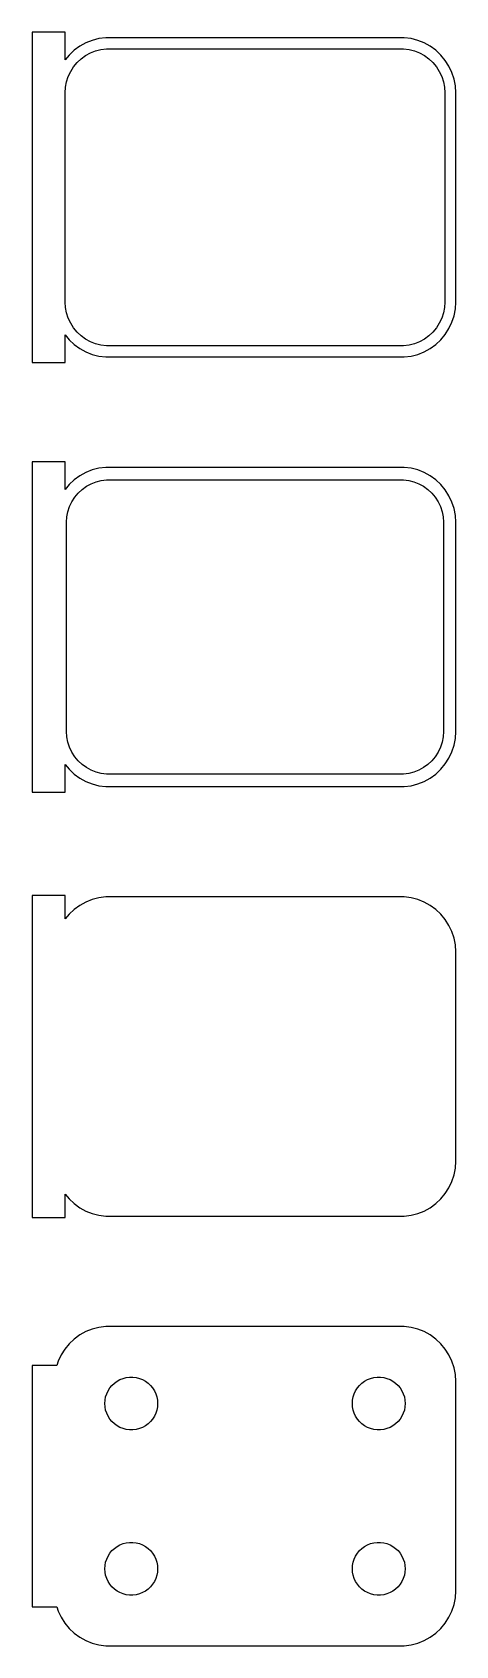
# Model space of a CAD drawing. Header units: metres. Extents: x -20 to 18, y 103 to 249.
import ezdxf

# ---------------------------------------------------------------- set-up
doc = ezdxf.new("R2010")
doc.units = ezdxf.units.M

msp = doc.modelspace()

# ---------------------------------------------------------------- linework, layer by layer
for p, q in [((-17.25, 248.99), (-20.25, 248.99)), ((-20.25, 248.99), (-20.25, 219.01)), ((-17.25, 246.493), (-17.25, 248.99)), ((-15.9291, 247.722), (-16.4371, 247.353)), ((-15.3789, 248.024), (-15.9291, 247.722)), ((-14.7951, 248.255), (-15.3789, 248.024)), ((-14.1869, 248.411), (-14.7951, 248.255)), ((-13.5639, 248.49), (-14.1869, 248.411)), ((13.5639, 248.49), (-13.5639, 248.49)), ((14.1869, 248.411), (13.5639, 248.49)), ((14.7951, 248.255), (14.1869, 248.411)), ((15.3789, 248.024), (14.7951, 248.255)), ((15.9291, 247.722), (15.3789, 248.024)), ((16.4371, 247.353), (15.9291, 247.722)), ((-16.8948, 246.923), (-17.25, 246.493)), ((-16.4371, 247.353), (-16.8948, 246.923)), ((-16.4861, 245.851), (-16.1659, 246.238)), ((-16.1659, 246.238), (-15.7997, 246.582)), ((-15.7997, 246.582), (-15.3933, 246.877)), ((-15.3933, 246.877), (-14.9531, 247.119)), ((-14.9531, 247.119), (-14.4861, 247.304)), ((-14.4861, 247.304), (-13.9995, 247.429)), ((-13.9995, 247.429), (-13.5012, 247.492)), ((-13.5012, 247.492), (13.5012, 247.492)), ((13.5012, 247.492), (13.9995, 247.429)), ((13.9995, 247.429), (14.4861, 247.304)), ((14.4861, 247.304), (14.9531, 247.119)), ((14.9531, 247.119), (15.3933, 246.877)), ((15.3933, 246.877), (15.7997, 246.582)), ((15.7997, 246.582), (16.1659, 246.238)), ((16.1659, 246.238), (16.4861, 245.851)), ((16.8948, 246.923), (16.4371, 247.353)), ((17.2951, 246.439), (16.8948, 246.923)), ((17.6315, 245.909), (17.2951, 246.439)), ((-17.1243, 244.495), (-16.9691, 244.972)), ((-16.9691, 244.972), (-16.7552, 245.427)), ((-16.7552, 245.427), (-16.4861, 245.851)), ((16.4861, 245.851), (16.7552, 245.427)), ((16.7552, 245.427), (16.9691, 244.972)), ((16.9691, 244.972), (17.1243, 244.495)), ((17.8989, 245.341), (17.6315, 245.909)), ((18.0929, 244.743), (17.8989, 245.341)), ((18.2106, 244.127), (18.0929, 244.743)), ((-17.25, 243.5), (-17.2184, 244.001)), ((-17.25, 224.5), (-17.25, 243.5)), ((-17.2184, 244.001), (-17.1243, 244.495)), ((17.1243, 244.495), (17.2184, 244.001)), ((17.2184, 244.001), (17.25, 243.5)), ((17.25, 243.5), (17.25, 224.5)), ((18.25, 243.5), (18.2106, 244.127)), ((18.25, 224.5), (18.25, 243.5)), ((-17.2184, 223.999), (-17.25, 224.5)), ((17.25, 224.5), (17.2184, 223.999)), ((18.2106, 223.873), (18.25, 224.5)), ((-17.1243, 223.505), (-17.2184, 223.999)), ((-16.9691, 223.028), (-17.1243, 223.505)), ((-16.7552, 222.573), (-16.9691, 223.028)), ((16.9691, 223.028), (16.7552, 222.573)), ((17.1243, 223.505), (16.9691, 223.028)), ((17.2184, 223.999), (17.1243, 223.505)), ((17.6315, 222.091), (17.8989, 222.659)), ((17.8989, 222.659), (18.0929, 223.257)), ((18.0929, 223.257), (18.2106, 223.873)), ((-17.25, 221.507), (-16.8948, 221.077)), ((-17.25, 219.01), (-17.25, 221.507)), ((-16.4861, 222.149), (-16.7552, 222.573)), ((-16.1659, 221.762), (-16.4861, 222.149)), ((-15.7997, 221.418), (-16.1659, 221.762)), ((-15.3933, 221.123), (-15.7997, 221.418)), ((15.7997, 221.418), (15.3933, 221.123)), ((16.1659, 221.762), (15.7997, 221.418)), ((16.4861, 222.149), (16.1659, 221.762)), ((16.7552, 222.573), (16.4861, 222.149)), ((16.8948, 221.077), (17.2951, 221.561)), ((17.2951, 221.561), (17.6315, 222.091)), ((-16.8948, 221.077), (-16.4371, 220.647)), ((-16.4371, 220.647), (-15.9291, 220.278)), ((-15.9291, 220.278), (-15.3789, 219.976)), ((-14.9531, 220.881), (-15.3933, 221.123)), ((-15.3789, 219.976), (-14.7951, 219.745)), ((-14.4861, 220.696), (-14.9531, 220.881)), ((-14.7951, 219.745), (-14.1869, 219.589)), ((-13.9995, 220.571), (-14.4861, 220.696)), ((-13.5012, 220.508), (-13.9995, 220.571)), ((13.5012, 220.508), (-13.5012, 220.508)), ((13.9995, 220.571), (13.5012, 220.508)), ((14.4861, 220.696), (13.9995, 220.571)), ((14.1869, 219.589), (14.7951, 219.745)), ((14.9531, 220.881), (14.4861, 220.696)), ((14.7951, 219.745), (15.3789, 219.976)), ((15.3933, 221.123), (14.9531, 220.881)), ((15.3789, 219.976), (15.9291, 220.278)), ((15.9291, 220.278), (16.4371, 220.647)), ((16.4371, 220.647), (16.8948, 221.077)), ((-20.25, 219.01), (-17.25, 219.01)), ((-14.1869, 219.589), (-13.5639, 219.51)), ((-13.5639, 219.51), (13.5639, 219.51)), ((13.5639, 219.51), (14.1869, 219.589)), ((-17.25, 209.99), (-20.25, 209.99)), ((-20.25, 209.99), (-20.25, 180.01)), ((-17.25, 207.493), (-17.25, 209.99)), ((-13.5639, 209.49), (-14.1869, 209.411)), ((13.5639, 209.49), (-13.5639, 209.49)), ((14.1869, 209.411), (13.5639, 209.49)), ((-16.4371, 208.353), (-16.8948, 207.923)), ((-15.9291, 208.722), (-16.4371, 208.353)), ((-15.3789, 209.024), (-15.9291, 208.722)), ((-14.7951, 209.255), (-15.3789, 209.024)), ((-15.3251, 207.77), (-14.8989, 208.004)), ((-14.8989, 208.004), (-14.4467, 208.183)), ((-14.1869, 209.411), (-14.7951, 209.255)), ((-14.4467, 208.183), (-13.9756, 208.304)), ((-13.9756, 208.304), (-13.4932, 208.365)), ((-13.4932, 208.365), (13.4932, 208.365)), ((13.4932, 208.365), (13.9756, 208.304)), ((13.9756, 208.304), (14.4467, 208.183)), ((14.7951, 209.255), (14.1869, 209.411)), ((14.4467, 208.183), (14.8989, 208.004)), ((15.3789, 209.024), (14.7951, 209.255)), ((14.8989, 208.004), (15.3251, 207.77)), ((15.9291, 208.722), (15.3789, 209.024)), ((16.4371, 208.353), (15.9291, 208.722)), ((16.8948, 207.923), (16.4371, 208.353)), ((-16.8948, 207.923), (-17.25, 207.493)), ((-16.6436, 206.366), (-16.383, 206.776)), ((-16.383, 206.776), (-16.073, 207.151)), ((-16.073, 207.151), (-15.7185, 207.484)), ((-15.7185, 207.484), (-15.3251, 207.77)), ((15.3251, 207.77), (15.7185, 207.484)), ((15.7185, 207.484), (16.073, 207.151)), ((16.073, 207.151), (16.383, 206.776)), ((16.383, 206.776), (16.6436, 206.366)), ((17.2951, 207.439), (16.8948, 207.923)), ((17.6315, 206.909), (17.2951, 207.439)), ((17.8989, 206.341), (17.6315, 206.909)), ((-17.0921, 204.985), (-17.001, 205.463)), ((-17.001, 205.463), (-16.8507, 205.926)), ((-16.8507, 205.926), (-16.6436, 206.366)), ((16.6436, 206.366), (16.8507, 205.926)), ((16.8507, 205.926), (17.001, 205.463)), ((17.001, 205.463), (17.0921, 204.985)), ((18.0929, 205.743), (17.8989, 206.341)), ((18.2106, 205.127), (18.0929, 205.743)), ((18.25, 204.5), (18.2106, 205.127)), ((-17.1226, 204.5), (-17.0921, 204.985)), ((-17.1226, 185.5), (-17.1226, 204.5)), ((17.0921, 204.985), (17.1226, 204.5)), ((17.1226, 204.5), (17.1226, 185.5)), ((18.25, 185.5), (18.25, 204.5)), ((-17.0921, 185.015), (-17.1226, 185.5)), ((-17.001, 184.537), (-17.0921, 185.015)), ((17.0921, 185.015), (17.001, 184.537)), ((17.1226, 185.5), (17.0921, 185.015)), ((18.0929, 184.257), (18.2106, 184.873)), ((18.2106, 184.873), (18.25, 185.5)), ((-16.8507, 184.074), (-17.001, 184.537)), ((-16.6436, 183.634), (-16.8507, 184.074)), ((-16.383, 183.224), (-16.6436, 183.634)), ((-16.073, 182.849), (-16.383, 183.224)), ((16.383, 183.224), (16.073, 182.849)), ((16.6436, 183.634), (16.383, 183.224)), ((16.8507, 184.074), (16.6436, 183.634)), ((17.001, 184.537), (16.8507, 184.074)), ((17.6315, 183.091), (17.8989, 183.659)), ((17.8989, 183.659), (18.0929, 184.257)), ((-17.25, 182.507), (-16.8948, 182.077)), ((-17.25, 180.01), (-17.25, 182.507)), ((-16.8948, 182.077), (-16.4371, 181.647)), ((-16.4371, 181.647), (-15.9291, 181.278)), ((-15.7185, 182.516), (-16.073, 182.849)), ((-15.3251, 182.23), (-15.7185, 182.516)), ((-14.8989, 181.996), (-15.3251, 182.23)), ((-14.4467, 181.817), (-14.8989, 181.996)), ((-13.9756, 181.696), (-14.4467, 181.817)), ((-13.4932, 181.635), (-13.9756, 181.696)), ((13.9756, 181.696), (13.4932, 181.635)), ((14.4467, 181.817), (13.9756, 181.696)), ((14.8989, 181.996), (14.4467, 181.817)), ((15.3251, 182.23), (14.8989, 181.996)), ((15.7185, 182.516), (15.3251, 182.23)), ((16.073, 182.849), (15.7185, 182.516)), ((15.9291, 181.278), (16.4371, 181.647)), ((16.4371, 181.647), (16.8948, 182.077)), ((16.8948, 182.077), (17.2951, 182.561)), ((17.2951, 182.561), (17.6315, 183.091)), ((-15.9291, 181.278), (-15.3789, 180.976)), ((-15.3789, 180.976), (-14.7951, 180.745)), ((-14.7951, 180.745), (-14.1869, 180.589)), ((-14.1869, 180.589), (-13.5639, 180.51)), ((-13.5639, 180.51), (13.5639, 180.51)), ((13.4932, 181.635), (-13.4932, 181.635)), ((13.5639, 180.51), (14.1869, 180.589)), ((14.1869, 180.589), (14.7951, 180.745)), ((14.7951, 180.745), (15.3789, 180.976)), ((15.3789, 180.976), (15.9291, 181.278)), ((-20.25, 180.01), (-17.25, 180.01)), ((-17.25, 170.615), (-20.25, 170.615)), ((-20.25, 170.615), (-20.25, 141.385)), ((-17.25, 168.493), (-17.25, 170.615)), ((-15.3789, 170.024), (-15.9291, 169.722)), ((-14.7951, 170.255), (-15.3789, 170.024)), ((-14.1869, 170.411), (-14.7951, 170.255)), ((-13.5639, 170.49), (-14.1869, 170.411)), ((13.5639, 170.49), (-13.5639, 170.49)), ((14.1869, 170.411), (13.5639, 170.49)), ((14.7951, 170.255), (14.1869, 170.411)), ((15.3789, 170.024), (14.7951, 170.255)), ((15.9291, 169.722), (15.3789, 170.024)), ((-16.8948, 168.923), (-17.25, 168.493)), ((-16.4371, 169.353), (-16.8948, 168.923)), ((-15.9291, 169.722), (-16.4371, 169.353)), ((16.4371, 169.353), (15.9291, 169.722)), ((16.8948, 168.923), (16.4371, 169.353)), ((17.2951, 168.439), (16.8948, 168.923)), ((17.6315, 167.909), (17.2951, 168.439)), ((17.8989, 167.341), (17.6315, 167.909)), ((18.0929, 166.743), (17.8989, 167.341)), ((18.2106, 166.127), (18.0929, 166.743)), ((18.25, 165.5), (18.2106, 166.127)), ((18.25, 146.5), (18.25, 165.5)), ((18.2106, 145.873), (18.25, 146.5)), ((17.8989, 144.659), (18.0929, 145.257)), ((18.0929, 145.257), (18.2106, 145.873)), ((16.8948, 143.077), (17.2951, 143.561)), ((17.2951, 143.561), (17.6315, 144.091)), ((17.6315, 144.091), (17.8989, 144.659)), ((-17.25, 143.507), (-16.8948, 143.077)), ((-17.25, 141.385), (-17.25, 143.507)), ((-16.8948, 143.077), (-16.4371, 142.647)), ((-16.4371, 142.647), (-15.9291, 142.278)), ((-15.9291, 142.278), (-15.3789, 141.976)), ((15.3789, 141.976), (15.9291, 142.278)), ((15.9291, 142.278), (16.4371, 142.647)), ((16.4371, 142.647), (16.8948, 143.077)), ((-20.25, 141.385), (-17.25, 141.385)), ((-15.3789, 141.976), (-14.7951, 141.745)), ((-14.7951, 141.745), (-14.1869, 141.589)), ((-14.1869, 141.589), (-13.5639, 141.51)), ((-13.5639, 141.51), (13.5639, 141.51)), ((13.5639, 141.51), (14.1869, 141.589)), ((14.1869, 141.589), (14.7951, 141.745)), ((14.7951, 141.745), (15.3789, 141.976)), ((-15.9291, 130.722), (-16.4371, 130.353)), ((-15.3789, 131.024), (-15.9291, 130.722)), ((-14.7951, 131.255), (-15.3789, 131.024)), ((-14.1869, 131.411), (-14.7951, 131.255)), ((-13.5639, 131.49), (-14.1869, 131.411)), ((13.5639, 131.49), (-13.5639, 131.49)), ((14.1869, 131.411), (13.5639, 131.49)), ((14.7951, 131.255), (14.1869, 131.411)), ((15.3789, 131.024), (14.7951, 131.255)), ((15.9291, 130.722), (15.3789, 131.024)), ((16.4371, 130.353), (15.9291, 130.722)), ((-17.6315, 128.909), (-17.8989, 128.341)), ((-17.2951, 129.439), (-17.6315, 128.909)), ((-16.8948, 129.923), (-17.2951, 129.439)), ((-16.4371, 130.353), (-16.8948, 129.923)), ((16.8948, 129.923), (16.4371, 130.353)), ((17.2951, 129.439), (16.8948, 129.923)), ((17.6315, 128.909), (17.2951, 129.439)), ((17.8989, 128.341), (17.6315, 128.909)), ((-18.0277, 127.944), (-20.25, 127.944)), ((-20.25, 127.944), (-20.25, 106.056)), ((-17.8989, 128.341), (-18.0277, 127.944)), ((18.0929, 127.743), (17.8989, 128.341)), ((18.2106, 127.127), (18.0929, 127.743)), ((-13.1916, 125.911), (-12.9995, 126.143)), ((-12.9995, 126.143), (-12.7798, 126.349)), ((-12.7798, 126.349), (-12.536, 126.526)), ((-12.536, 126.526), (-12.2719, 126.672)), ((-12.2719, 126.672), (-11.9916, 126.783)), ((-11.9916, 126.783), (-11.6997, 126.857)), ((-11.6997, 126.857), (-11.4007, 126.895)), ((-11.4007, 126.895), (-11.0993, 126.895)), ((-11.0993, 126.895), (-10.8003, 126.857)), ((-10.8003, 126.857), (-10.5083, 126.783)), ((-10.5083, 126.783), (-10.2281, 126.672)), ((-10.2281, 126.672), (-9.964, 126.526)), ((-9.964, 126.526), (-9.72017, 126.349)), ((-9.72017, 126.349), (-9.50047, 126.143)), ((-9.50047, 126.143), (-9.30835, 125.911)), ((9.30835, 125.911), (9.50047, 126.143)), ((9.50047, 126.143), (9.72017, 126.349)), ((9.72017, 126.349), (9.964, 126.526)), ((9.964, 126.526), (10.2281, 126.672)), ((10.2281, 126.672), (10.5083, 126.783)), ((10.5083, 126.783), (10.8003, 126.857)), ((10.8003, 126.857), (11.0993, 126.895)), ((11.0993, 126.895), (11.4007, 126.895)), ((11.4007, 126.895), (11.6997, 126.857)), ((11.6997, 126.857), (11.9916, 126.783)), ((11.9916, 126.783), (12.2719, 126.672)), ((12.2719, 126.672), (12.536, 126.526)), ((12.536, 126.526), (12.7798, 126.349)), ((12.7798, 126.349), (12.9995, 126.143)), ((12.9995, 126.143), (13.1916, 125.911)), ((18.25, 126.5), (18.2106, 127.127)), ((18.25, 107.5), (18.25, 126.5)), ((-13.65, 124.5), (-13.6311, 124.801)), ((-13.6311, 124.801), (-13.5746, 125.097)), ((-13.5746, 125.097), (-13.4815, 125.383)), ((-13.4815, 125.383), (-13.3531, 125.656)), ((-13.3531, 125.656), (-13.1916, 125.911)), ((-9.30835, 125.911), (-9.14685, 125.656)), ((-9.14685, 125.656), (-9.01852, 125.383)), ((-9.01852, 125.383), (-8.9254, 125.097)), ((-8.9254, 125.097), (-8.86891, 124.801)), ((-8.86891, 124.801), (-8.84999, 124.5)), ((8.84999, 124.5), (8.86891, 124.801)), ((8.86891, 124.801), (8.9254, 125.097)), ((8.9254, 125.097), (9.01852, 125.383)), ((9.01852, 125.383), (9.14685, 125.656)), ((9.14685, 125.656), (9.30835, 125.911)), ((13.1916, 125.911), (13.3531, 125.656)), ((13.3531, 125.656), (13.4815, 125.383)), ((13.4815, 125.383), (13.5746, 125.097)), ((13.5746, 125.097), (13.6311, 124.801)), ((13.6311, 124.801), (13.65, 124.5)), ((-13.6311, 124.199), (-13.65, 124.5)), ((-13.5746, 123.903), (-13.6311, 124.199)), ((-13.4815, 123.617), (-13.5746, 123.903)), ((-13.3531, 123.344), (-13.4815, 123.617)), ((-13.1916, 123.089), (-13.3531, 123.344)), ((-12.9995, 122.857), (-13.1916, 123.089)), ((-9.30835, 123.089), (-9.50047, 122.857)), ((-9.14685, 123.344), (-9.30835, 123.089)), ((-9.01852, 123.617), (-9.14685, 123.344)), ((-8.9254, 123.903), (-9.01852, 123.617)), ((-8.86891, 124.199), (-8.9254, 123.903)), ((-8.84999, 124.5), (-8.86891, 124.199)), ((8.86891, 124.199), (8.84999, 124.5)), ((8.9254, 123.903), (8.86891, 124.199)), ((9.01852, 123.617), (8.9254, 123.903)), ((9.14685, 123.344), (9.01852, 123.617)), ((9.30835, 123.089), (9.14685, 123.344)), ((9.50047, 122.857), (9.30835, 123.089)), ((13.1916, 123.089), (12.9995, 122.857)), ((13.3531, 123.344), (13.1916, 123.089)), ((13.4815, 123.617), (13.3531, 123.344)), ((13.5746, 123.903), (13.4815, 123.617)), ((13.6311, 124.199), (13.5746, 123.903)), ((13.65, 124.5), (13.6311, 124.199)), ((-12.7798, 122.651), (-12.9995, 122.857)), ((-12.536, 122.474), (-12.7798, 122.651)), ((-12.2719, 122.328), (-12.536, 122.474)), ((-11.9916, 122.217), (-12.2719, 122.328)), ((-11.6997, 122.143), (-11.9916, 122.217)), ((-11.4007, 122.105), (-11.6997, 122.143)), ((-11.0993, 122.105), (-11.4007, 122.105)), ((-10.8003, 122.143), (-11.0993, 122.105)), ((-10.5083, 122.217), (-10.8003, 122.143)), ((-10.2281, 122.328), (-10.5083, 122.217)), ((-9.964, 122.474), (-10.2281, 122.328)), ((-9.72017, 122.651), (-9.964, 122.474)), ((-9.50047, 122.857), (-9.72017, 122.651)), ((9.72017, 122.651), (9.50047, 122.857)), ((9.964, 122.474), (9.72017, 122.651)), ((10.2281, 122.328), (9.964, 122.474)), ((10.5083, 122.217), (10.2281, 122.328)), ((10.8003, 122.143), (10.5083, 122.217)), ((11.0993, 122.105), (10.8003, 122.143)), ((11.4007, 122.105), (11.0993, 122.105)), ((11.6997, 122.143), (11.4007, 122.105)), ((11.9916, 122.217), (11.6997, 122.143)), ((12.2719, 122.328), (11.9916, 122.217)), ((12.536, 122.474), (12.2719, 122.328)), ((12.7798, 122.651), (12.536, 122.474)), ((12.9995, 122.857), (12.7798, 122.651)), ((-12.9995, 111.143), (-12.7798, 111.349)), ((-12.7798, 111.349), (-12.536, 111.526)), ((-12.536, 111.526), (-12.2719, 111.672)), ((-12.2719, 111.672), (-11.9916, 111.783)), ((-11.9916, 111.783), (-11.6997, 111.857)), ((-11.6997, 111.857), (-11.4007, 111.895)), ((-11.4007, 111.895), (-11.0993, 111.895)), ((-11.0993, 111.895), (-10.8003, 111.857)), ((-10.8003, 111.857), (-10.5083, 111.783)), ((-10.5083, 111.783), (-10.2281, 111.672)), ((-10.2281, 111.672), (-9.964, 111.526)), ((-9.964, 111.526), (-9.72017, 111.349)), ((-9.72017, 111.349), (-9.50047, 111.143)), ((9.50047, 111.143), (9.72017, 111.349)), ((9.72017, 111.349), (9.964, 111.526)), ((9.964, 111.526), (10.2281, 111.672)), ((10.2281, 111.672), (10.5083, 111.783)), ((10.5083, 111.783), (10.8003, 111.857)), ((10.8003, 111.857), (11.0993, 111.895)), ((11.0993, 111.895), (11.4007, 111.895)), ((11.4007, 111.895), (11.6997, 111.857)), ((11.6997, 111.857), (11.9916, 111.783)), ((11.9916, 111.783), (12.2719, 111.672)), ((12.2719, 111.672), (12.536, 111.526)), ((12.536, 111.526), (12.7798, 111.349)), ((12.7798, 111.349), (12.9995, 111.143)), ((-13.6311, 109.801), (-13.5746, 110.097)), ((-13.5746, 110.097), (-13.4815, 110.383)), ((-13.4815, 110.383), (-13.3531, 110.656)), ((-13.3531, 110.656), (-13.1916, 110.911)), ((-13.1916, 110.911), (-12.9995, 111.143)), ((-9.50047, 111.143), (-9.30835, 110.911)), ((-9.30835, 110.911), (-9.14685, 110.656)), ((-9.14685, 110.656), (-9.01852, 110.383)), ((-9.01852, 110.383), (-8.9254, 110.097)), ((-8.9254, 110.097), (-8.86891, 109.801)), ((8.86891, 109.801), (8.9254, 110.097)), ((8.9254, 110.097), (9.01852, 110.383)), ((9.01852, 110.383), (9.14685, 110.656)), ((9.14685, 110.656), (9.30835, 110.911)), ((9.30835, 110.911), (9.50047, 111.143)), ((12.9995, 111.143), (13.1916, 110.911)), ((13.1916, 110.911), (13.3531, 110.656)), ((13.3531, 110.656), (13.4815, 110.383)), ((13.4815, 110.383), (13.5746, 110.097)), ((13.5746, 110.097), (13.6311, 109.801)), ((-13.65, 109.5), (-13.6311, 109.801)), ((-13.6311, 109.199), (-13.65, 109.5)), ((-13.5746, 108.903), (-13.6311, 109.199)), ((-13.4815, 108.617), (-13.5746, 108.903)), ((-13.3531, 108.344), (-13.4815, 108.617)), ((-9.01852, 108.617), (-9.14685, 108.344)), ((-8.9254, 108.903), (-9.01852, 108.617)), ((-8.86891, 109.199), (-8.9254, 108.903)), ((-8.86891, 109.801), (-8.84999, 109.5)), ((-8.84999, 109.5), (-8.86891, 109.199)), ((8.84999, 109.5), (8.86891, 109.801)), ((8.86891, 109.199), (8.84999, 109.5)), ((8.9254, 108.903), (8.86891, 109.199)), ((9.01852, 108.617), (8.9254, 108.903)), ((9.14685, 108.344), (9.01852, 108.617)), ((13.4815, 108.617), (13.3531, 108.344)), ((13.5746, 108.903), (13.4815, 108.617)), ((13.6311, 109.199), (13.5746, 108.903)), ((13.6311, 109.801), (13.65, 109.5)), ((13.65, 109.5), (13.6311, 109.199)), ((-13.1916, 108.089), (-13.3531, 108.344)), ((-12.9995, 107.857), (-13.1916, 108.089)), ((-12.7798, 107.651), (-12.9995, 107.857)), ((-12.536, 107.474), (-12.7798, 107.651)), ((-12.2719, 107.328), (-12.536, 107.474)), ((-11.9916, 107.217), (-12.2719, 107.328)), ((-11.6997, 107.143), (-11.9916, 107.217)), ((-11.4007, 107.105), (-11.6997, 107.143)), ((-11.0993, 107.105), (-11.4007, 107.105)), ((-10.8003, 107.143), (-11.0993, 107.105)), ((-10.5083, 107.217), (-10.8003, 107.143)), ((-10.2281, 107.328), (-10.5083, 107.217)), ((-9.964, 107.474), (-10.2281, 107.328)), ((-9.72017, 107.651), (-9.964, 107.474)), ((-9.50047, 107.857), (-9.72017, 107.651)), ((-9.30835, 108.089), (-9.50047, 107.857)), ((-9.14685, 108.344), (-9.30835, 108.089)), ((9.30835, 108.089), (9.14685, 108.344)), ((9.50047, 107.857), (9.30835, 108.089)), ((9.72017, 107.651), (9.50047, 107.857)), ((9.964, 107.474), (9.72017, 107.651)), ((10.2281, 107.328), (9.964, 107.474)), ((10.5083, 107.217), (10.2281, 107.328)), ((10.8003, 107.143), (10.5083, 107.217)), ((11.0993, 107.105), (10.8003, 107.143)), ((11.4007, 107.105), (11.0993, 107.105)), ((11.6997, 107.143), (11.4007, 107.105)), ((11.9916, 107.217), (11.6997, 107.143)), ((12.2719, 107.328), (11.9916, 107.217)), ((12.536, 107.474), (12.2719, 107.328)), ((12.7798, 107.651), (12.536, 107.474)), ((12.9995, 107.857), (12.7798, 107.651)), ((13.1916, 108.089), (12.9995, 107.857)), ((13.3531, 108.344), (13.1916, 108.089)), ((18.2106, 106.873), (18.25, 107.5)), ((-20.25, 106.056), (-18.0277, 106.056)), ((-18.0277, 106.056), (-17.8989, 105.659)), ((-17.8989, 105.659), (-17.6315, 105.091)), ((17.6315, 105.091), (17.8989, 105.659)), ((17.8989, 105.659), (18.0929, 106.257)), ((18.0929, 106.257), (18.2106, 106.873)), ((-17.6315, 105.091), (-17.2951, 104.561)), ((-17.2951, 104.561), (-16.8948, 104.077)), ((-16.8948, 104.077), (-16.4371, 103.647)), ((16.4371, 103.647), (16.8948, 104.077)), ((16.8948, 104.077), (17.2951, 104.561)), ((17.2951, 104.561), (17.6315, 105.091)), ((-16.4371, 103.647), (-15.9291, 103.278)), ((-15.9291, 103.278), (-15.3789, 102.976)), ((-15.3789, 102.976), (-14.7951, 102.745)), ((-14.7951, 102.745), (-14.1869, 102.589)), ((-14.1869, 102.589), (-13.5639, 102.51)), ((13.5639, 102.51), (14.1869, 102.589)), ((14.1869, 102.589), (14.7951, 102.745)), ((14.7951, 102.745), (15.3789, 102.976)), ((15.3789, 102.976), (15.9291, 103.278)), ((15.9291, 103.278), (16.4371, 103.647)), ((-13.5639, 102.51), (13.5639, 102.51))]:
    msp.add_line(p, q)

doc.saveas('drawing.dxf')
